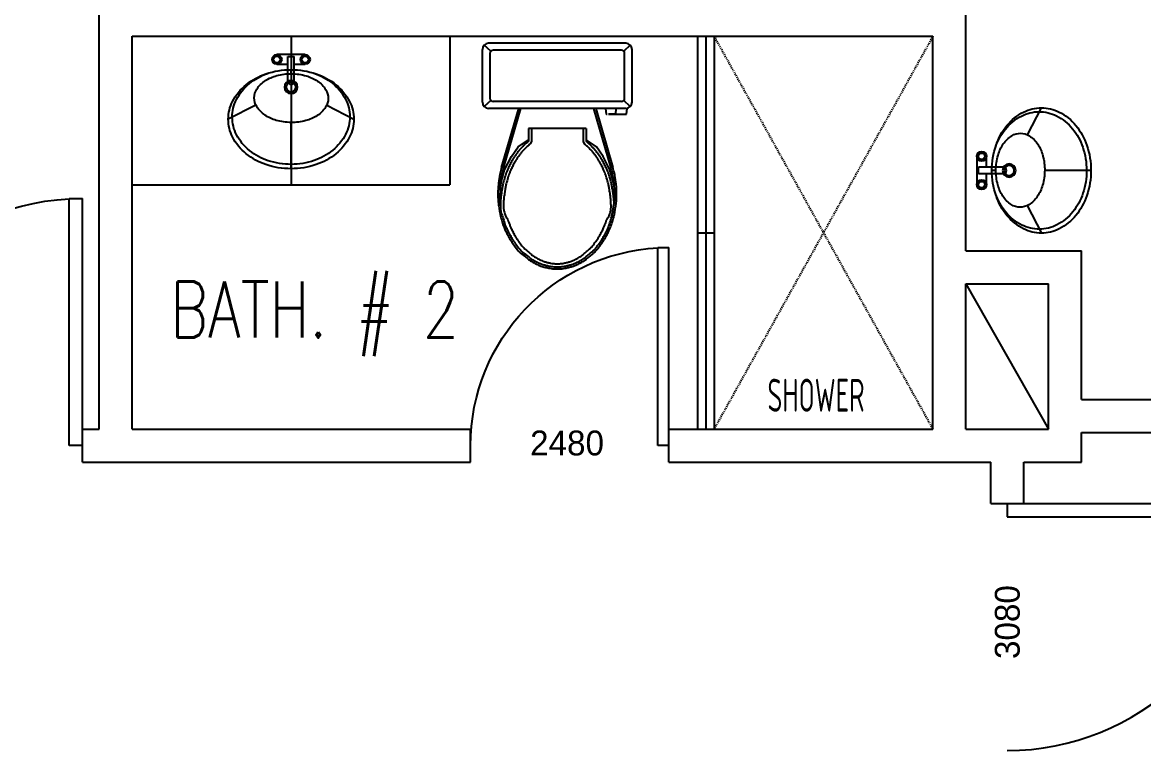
# Model space of a CAD drawing. Header units: inches. Extents: x 26998 to 46838, y -509 to 4343.
# Drawn here: x 31035.1 to 31170.9, y 3804.3 to 3892.6 of the extents above; entities that cross this region are included whole.
import ezdxf
from ezdxf.enums import TextEntityAlignment as Align

# ---------------------------------------------------------------- set-up
doc = ezdxf.new("R2010")
doc.units = ezdxf.units.IN
doc.header["$LTSCALE"] = 0.5
doc.header["$MEASUREMENT"] = 0
doc.linetypes.add('HIDDEN', pattern=[0.375, 0.25, -0.125])
for name, color, linetype in [('BUILT-INS', 13, 'Continuous'), ('CABS', 23, 'Continuous'), ('Title Block', 7, 'Continuous'), ('TITLES', 3, 'Continuous'), ('windows', 4, 'Continuous')]:
    doc.layers.add(name, color=color, linetype=linetype)
doc.styles.add('ARCHSTYL', font='archstyl.shx', dxfattribs={"height": 5})
doc.styles.add('HS-DESIGN-TTLB', font='GOTHIC.TTF')
doc.styles.get("Standard").update_dxf_attribs({"font": 'romans.shx', "width": 0.75})

# ---------------------------------------------------------------- blocks, each defined once
blk = doc.blocks.new('P0470039')
at = {"linetype": 'Continuous'}
for p, q in [((0, -0.61339), (0, 0)), ((-5.396179, -5.394092), (-9.5, -7.5)), ((5.322319, -5.35619), (9.5, -7.5)), ((0, -15), (0, -7.994521))]:
    blk.add_line(p, q, dxfattribs=at)
for points in [[(9.5, -7.5, 0.118506), (8.852327, -4.805722, 0.104654), (6.80398, -2.274646, 0.089615), (3.801003, -0.621924, 0.08127), (0, 0, 0.08127), (-3.801003, -0.621924, 0.089615), (-6.80398, -2.274646, 0.104654), (-8.852327, -4.805722, 0.118506), (-9.5, -7.5, 0.118506), (-8.852327, -10.194278, 0.104654), (-6.80398, -12.725354, 0.089615), (-3.801003, -14.378076, 0.08127), (0, -15, 0.08127), (3.801003, -14.378076, 0.089615), (6.80398, -12.725354, 0.104654), (8.852327, -10.194278, 0.118506)], [(0, -7.994521, 0.066698), (2.228047, -7.675818, 0.0792), (3.951416, -6.878456, 0.107151), (5.1993, -5.580919, 0.14125), (5.56895, -4.25438, 0.14125), (5.175802, -2.934614, 0.107151), (3.905073, -1.659441, 0.0792), (2.167817, -0.892807, 0.066698), (-0.065538, -0.613719, 0.066698), (-2.293584, -0.932422, 0.0792), (-4.016953, -1.729784, 0.107151), (-5.264838, -3.027321, 0.14125), (-5.634488, -4.35386, 0.14125), (-5.24134, -5.673626, 0.107151), (-3.970611, -6.948799, 0.0792), (-2.233355, -7.715433, 0.066698)]]:
    blk.add_lwpolyline(points, format="xyb", close=True, dxfattribs=at)
for radius in [1, 0.75]:
    blk.add_circle((0, -2.625), radius, dxfattribs=at)
for centre, radius, start, end in [((-0.632896, -9.107886), 9.026467, 108.265523, 128.679582), ((0.618746, -9.112425), 9.026467, 50.904831, 71.31889), ((-1.589253, -7.913284), 7.496208, 128.679582, 152.608443), ((1.583743, -7.924791), 7.496208, 26.975969, 50.904831), ((-3.065811, -7.148185), 5.833199, 152.608443, 179.792206), ((3.065811, -7.170423), 5.833199, 359.792206, 26.975969), ((-3.065811, -7.148185), 5.833199, 179.792206, 206.975969), ((3.065811, -7.170423), 5.833199, 332.608443, 359.792206), ((-1.583743, -6.393816), 7.496208, 206.975969, 230.904831), ((1.589253, -6.405324), 7.496208, 308.679582, 332.608443), ((-0.618746, -5.206183), 9.026467, 230.904831, 251.31889), ((0.632896, -5.210722), 9.026467, 288.265523, 308.679582), ((0.013869, -3.335173), 11.001532, 251.31889, 269.792206), ((0.013869, -3.335173), 11.001532, 269.792206, 288.265523)]:
    blk.add_arc(centre, radius, start, end, dxfattribs=at)
for tag, flags, p in [('ASID', 3, (0, -1.5)), ('ASCOLOR', 1, (0, -3.75)), ('ASCATNO', 1, (0, -2.25)), ('ASNAME', 1, (0, -3))]:
    blk.add_attdef(tag, text='', height=0.5, dxfattribs=dict(flags=flags)).set_placement(p, align=Align.CENTER)
blk = doc.blocks.new('door')
at = {"layer": 'windows'}
for p, q in [((9950.29, 7178.88), (9948.56, 7178.88)), ((9948.56, 7178.88), (9948.56, 7146.97)), ((9950.29, 7178.88), (9948.56, 7178.88)), ((9950.29, 7178.88), (9950.29, 7146.97)), ((9948.56, 7146.97), (9950.29, 7146.97))]:
    blk.add_line(p, q, dxfattribs=at)
blk.add_arc((9950.29, 7178.88), 31.9, 180, 266.8995, dxfattribs=at)

msp = doc.modelspace()

# ---------------------------------------------------------------- linework, layer by layer
at = {"layer": 'BUILT-INS', "linetype": 'HIDDEN'}
for p, q in [((31118.8922826, 3890.8657314), (31145.3922826, 3843.2657314)), ((31145.3922826, 3890.8657314), (31118.8922826, 3843.2657314))]:
    msp.add_line(p, q, dxfattribs=at)
at = {"layer": 'CABS'}
for p, q in [((31067.6422826, 3890.8657314), (31067.6422826, 3872.8657314)), ((31086.8922826, 3890.8657314), (31086.8922826, 3872.8657314)), ((31091.8458676, 3889.0683964), (31091.0494526, 3889.8023114)), ((31108.2047826, 3890.0219814), (31091.5797826, 3890.0219814)), ((31108.7351126, 3889.8023114), (31107.9386976, 3889.0683964)), ((31116.8922826, 3890.8657314), (31116.8922826, 3843.2657314)), ((31117.8922826, 3890.8657314), (31117.8922826, 3843.2657314)), ((31118.8922826, 3890.8657314), (31118.8922826, 3843.2657314)), ((31069.3580081, 3888.6484709), (31065.926557, 3888.6484709)), ((31069.3580081, 3888.6484709), (31065.926557, 3888.6484709)), ((31067.2426826, 3885.4447133), (31067.2426826, 3888.4244441)), ((31067.2426826, 3888.4244441), (31068.0418826, 3888.4244441)), ((31067.2426826, 3885.4447133), (31067.2426826, 3888.4244441)), ((31067.2426826, 3885.4447133), (31067.2426826, 3888.4244441)), ((31067.2426826, 3885.4447133), (31067.2426826, 3888.4244441)), ((31067.2426826, 3888.4244441), (31068.0418826, 3888.4244441)), ((31067.2426826, 3885.4447133), (31067.2426826, 3888.4244441)), ((31067.2426826, 3885.4447133), (31067.2426826, 3888.4244441)), ((31068.0418826, 3885.4447133), (31068.0418826, 3888.4244441)), ((31068.0418826, 3885.4447133), (31068.0418826, 3888.4244441)), ((31068.0418826, 3885.4447133), (31068.0418826, 3888.4244441)), ((31068.0418826, 3885.4447133), (31068.0418826, 3888.4244441)), ((31068.0418826, 3885.4447133), (31068.0418826, 3888.4244441)), ((31068.0418826, 3885.4447133), (31068.0418826, 3888.4244441)), ((31090.8297826, 3882.8868404), (31090.8297826, 3889.2719814)), ((31091.7360326, 3888.8032314), (31091.7360326, 3883.3555904)), ((31107.6735326, 3889.1782314), (31092.1110326, 3889.1782314)), ((31108.0485326, 3883.3555904), (31108.0485326, 3888.8032314)), ((31108.9547826, 3882.8868404), (31108.9547826, 3889.2719814)), ((31065.926557, 3887.4807964), (31067.2426826, 3887.4807964)), ((31065.926557, 3887.4807964), (31067.2426826, 3887.4807964)), ((31068.0418826, 3887.4807964), (31069.3580081, 3887.4807964)), ((31068.0418826, 3887.4807964), (31069.3580081, 3887.4807964)), ((31091.8458676, 3883.0904254), (31091.0494526, 3882.3565104)), ((31107.6735326, 3882.9805904), (31092.1110326, 3882.9805904)), ((31108.7351126, 3882.3565104), (31107.9386976, 3883.0904254)), ((31108.2047826, 3882.1368404), (31091.5797826, 3882.1368404)), ((31093.1539956, 3874.9506214), (31095.2265406, 3882.1368404)), ((31093.3942056, 3874.8813414), (31095.4867306, 3882.1368404)), ((31104.2978346, 3882.1368404), (31106.3903596, 3874.8813414)), ((31104.5580246, 3882.1368404), (31106.6305696, 3874.9506214)), ((31105.8418216, 3881.4342344), (31105.7873666, 3882.1368404)), ((31106.9683696, 3882.1368404), (31106.9436376, 3881.4330284)), ((31106.9682706, 3882.1368404), (31106.9436376, 3881.4354404)), ((31106.9914736, 3881.4353834), (31108.1800346, 3881.4353834)), ((31106.9914736, 3881.4330844), (31108.1800346, 3881.4330844)), ((31108.3036046, 3882.1368404), (31108.2492486, 3881.4352534)), ((31108.3038006, 3882.1368404), (31108.2492486, 3881.4332144)), ((31108.2779176, 3881.4335284), (31108.2779176, 3881.4349404)), ((31103.3922826, 3879.6782314), (31096.3922826, 3879.6782314)), ((31096.3922826, 3879.6782314), (31096.3922826, 3878.1248414)), ((31096.3922826, 3879.6782314), (31096.3922826, 3878.1248414)), ((31096.3922826, 3879.6782314), (31096.3922826, 3878.1248414)), ((31096.7672826, 3879.6782314), (31096.7672826, 3878.1248414)), ((31103.0172826, 3879.6782314), (31103.0172826, 3878.1248414)), ((31103.3922826, 3879.6782314), (31103.3922826, 3878.1248414)), ((31094.3297826, 3876.3032314), (31095.1422826, 3877.4907314)), ((31095.1422826, 3877.4594814), (31096.3922826, 3878.3094814)), ((31096.7672826, 3878.1248414), (31096.6238526, 3877.8298814)), ((31096.7672826, 3878.1248414), (31096.6238526, 3877.8298814)), ((31103.0172826, 3878.1248414), (31103.1607126, 3877.8298814)), ((31104.6422826, 3877.4594814), (31103.3922826, 3878.3094814)), ((31105.4547826, 3876.3032314), (31104.6422826, 3877.4907314)), ((31093.5172826, 3874.6782314), (31094.3297826, 3876.3032314)), ((31106.2672826, 3874.6782314), (31105.4547826, 3876.3032314)), ((31150.7116645, 3876.3266742), (31150.7116645, 3872.895223)), ((31150.7116645, 3876.3266742), (31150.7116645, 3872.895223)), ((31151.879339, 3875.0105486), (31151.879339, 3876.3266742)), ((31151.879339, 3875.0105486), (31151.879339, 3876.3266742)), ((31093.0143046, 3872.8984614), (31093.5172826, 3874.6782314)), ((31106.7702606, 3872.8984614), (31106.2672826, 3874.6782314)), ((31153.9154221, 3875.0105486), (31150.9356913, 3875.0105486)), ((31150.9356913, 3874.2113486), (31150.9356913, 3875.0105486)), ((31153.9154221, 3875.0105486), (31150.9356913, 3875.0105486)), ((31153.9154221, 3875.0105486), (31150.9356913, 3875.0105486)), ((31153.9154221, 3875.0105486), (31150.9356913, 3875.0105486)), ((31150.9356913, 3874.2113486), (31150.9356913, 3875.0105486)), ((31153.9154221, 3875.0105486), (31150.9356913, 3875.0105486)), ((31153.9154221, 3875.0105486), (31150.9356913, 3875.0105486)), ((31153.9154221, 3874.2113486), (31150.9356913, 3874.2113486)), ((31153.9154221, 3874.2113486), (31150.9356913, 3874.2113486)), ((31153.9154221, 3874.2113486), (31150.9356913, 3874.2113486)), ((31153.9154221, 3874.2113486), (31150.9356913, 3874.2113486)), ((31153.9154221, 3874.2113486), (31150.9356913, 3874.2113486)), ((31153.9154221, 3874.2113486), (31150.9356913, 3874.2113486)), ((31151.879339, 3872.895223), (31151.879339, 3874.2113486)), ((31151.879339, 3872.895223), (31151.879339, 3874.2113486)), ((31048.3922826, 3872.8657314), (31086.8922826, 3872.8657314)), ((31116.8922826, 3867.0657314), (31118.8922826, 3867.0657314))]:
    msp.add_line(p, q, dxfattribs=at)
for centre, radius in [((31065.926557, 3888.0646337), 0.5838373), ((31065.926557, 3888.0646337), 0.5838373), ((31065.926557, 3888.0646337), 0.3925094), ((31065.926557, 3888.0646337), 0.3925094), ((31069.3580081, 3888.0646337), 0.5838373), ((31069.3580081, 3888.0646337), 0.5838373), ((31069.3580081, 3888.0646337), 0.3925094), ((31069.3580081, 3888.0646337), 0.3925094), ((31151.2955018, 3876.3266742), 0.5838373), ((31151.2955018, 3876.3266742), 0.5838373), ((31151.2955018, 3876.3266742), 0.3925094), ((31151.2955018, 3876.3266742), 0.3925094), ((31151.2955018, 3872.895223), 0.5838373), ((31151.2955018, 3872.895223), 0.5838373), ((31151.2955018, 3872.895223), 0.3925094), ((31151.2955018, 3872.895223), 0.3925094)]:
    msp.add_circle(centre, radius, dxfattribs=at)
for centre, radius, start, end in [((31091.5797826, 3889.2719814), 0.75, 90, 180), ((31108.2047826, 3889.2719814), 0.75, 0, 90), ((31092.1110326, 3888.8032314), 0.375, 90, 180), ((31107.6735326, 3888.8032314), 0.375, 0, 90), ((31067.6422826, 3885.4447133), 0.3996, 180, 0), ((31067.6422826, 3885.4447133), 0.3996, 180, 0), ((31067.6422826, 3885.4447133), 0.3996, 180, 0), ((31067.6422826, 3885.4447133), 0.3996, 180, 0), ((31067.6422826, 3885.4447133), 0.3996, 180, 0), ((31067.6422826, 3885.4447133), 0.3996, 180, 0), ((31091.5797826, 3882.8868404), 0.75, 180, 270), ((31092.1110326, 3883.3555904), 0.375, 180, 270), ((31107.6735326, 3883.3555904), 0.375, 270, 0), ((31108.2047826, 3882.8868404), 0.75, 270, 0), ((31105.8535072, 3881.4342346), 0.0005896, 118.975202645, 180.016097218), ((31105.8535072, 3881.4342343), 0.0005896, 179.983902782, 241.024797355), ((31105.8543333, 3881.4327416), 0.002296, 90.618644356, 118.961864588), ((31105.8543333, 3881.4357273), 0.002296, 241.038135457, 269.38135569), ((31106.0034856, 3867.5492857), 13.8865531, 90.254780828, 90.615514758), ((31106.0036444, 3895.3191827), 13.8865543, 269.383829924, 269.744563854), ((31106.1083169, 3880.0748393), 1.3615875, 90.144896402, 90.253758375), ((31106.1083169, 3882.7936286), 1.3615875, 269.746241625, 269.855103598), ((31106.5308791, 3712.5392654), 168.8976943, 90.102116674, 90.14451555), ((31106.5295277, 4050.3292029), 168.8976914, 269.855942873, 269.898341749), ((31106.3762767, 3799.1933555), 82.2434663, 90.041270998, 90.102004523), ((31106.3762767, 3963.6751134), 82.2434663, 269.897995477, 269.958729002), ((31106.4143189, 3745.816631), 135.6202043, 89.993429451, 90.041099538), ((31106.4155209, 4017.0518374), 135.6202047, 269.958392683, 270.006062771), ((31106.4150961, 3740.4355853), 141.0012499, 89.947242661, 89.993996017), ((31106.4138706, 4022.4328831), 141.0012505, 270.00650196, 270.053255316), ((31106.5438065, 3880.2200479), 1.216728, 89.883449154, 89.947162059), ((31106.5438065, 3882.648421), 1.216728, 270.052837902, 270.116550808), ((31053.8995624, -21932.1755306), 25813.6659903, 89.88268737112, 89.88314573763), ((31053.8995624, 29695.0439995), 25813.6659903, 270.11685426237, 270.11731262888), ((31106.7190628, 3864.9465506), 16.4898353, 89.72100564, 89.882808918), ((31106.7190628, 3897.9219183), 16.4898353, 270.117191083, 270.27899436), ((31106.362757, 3791.7931619), 89.6440918, 89.651504352, 89.720946835), ((31106.362757, 3971.075307), 89.6440918, 270.279053166, 270.348495649), ((31106.9933786, 3894.925833), 13.4905078, 269.63740408, 269.7022629), ((31106.9924952, 3867.9426353), 13.4905027, 90.293985291, 90.358844112), ((31106.936097, 3883.9461646), 2.5106899, 269.707404204, 269.857748308), ((31106.9364781, 3878.9223038), 2.5106914, 90.150948549, 90.301292653), ((31110.6856592, 5330.8097427), 1449.3791265, 269.8515285092, 269.8519868755), ((31110.5606592, 2432.0587256), 1449.3788085, 90.1430717335, 90.1435301001), ((31106.9752856, 3887.8955354), 6.460147, 269.853730029, 269.954341411), ((31106.9752856, 3874.9729335), 6.460147, 90.045658589, 90.146269971), ((31106.9883163, 3904.3280895), 22.8927063, 269.954502341, 270.007902007), ((31106.9872433, 3858.5403788), 22.892706, 89.989412589, 90.042812255), ((31108.191313, 3865.2612199), 16.1741674, 89.930403372, 90.039952895), ((31108.191313, 3897.6072479), 16.1741674, 269.960047106, 270.069596628), ((31108.2044382, 3875.9490571), 5.4863222, 89.743735906, 89.931895226), ((31108.2041337, 3886.9194113), 5.4863231, 270.071284844, 270.259444165), ((31103.6716787, 2872.3288384), 1009.1167767, 89.7396399167, 89.7412441997), ((31103.707393, 4890.5396299), 1009.1166155, 270.2567280307, 270.2583323134), ((31107.9485176, 3813.8280361), 67.6078651, 89.731955462, 89.738372589), ((31107.9485176, 3949.0404317), 67.6078651, 270.261627411, 270.268044539), ((31108.2637526, 3881.2074161), 0.2277477, 89.033159348, 89.735603406), ((31108.2637526, 3881.6610518), 0.2277477, 270.264396613, 270.96684067), ((31108.2151571, 3878.322252), 3.1133211, 88.844913982, 89.034906767), ((31108.2148555, 3884.5462164), 3.1133267, 270.970642161, 271.160634946), ((31128.4751481, 3845.4794617), 45.8200661, 135.730995499, 136.141232843), ((31128.4751481, 3845.4794617), 45.8200661, 135.730995499, 136.141232843), ((31128.4750995, 3845.4794663), 45.8200282, 135.320719859, 135.730957202), ((31128.4750995, 3845.4794663), 45.8200282, 135.320719859, 135.730957202), ((31097.9203922, 3875.6941086), 2.8489362, 130.668331477, 135.322171658), ((31097.9203922, 3875.6941086), 2.8489362, 130.668331477, 135.322171658), ((31127.0867718, 3846.8329608), 43.506421, 135.320850019, 135.731087363), ((31102.3325994, 3870.5584191), 9.6196731, 128.135077319, 130.667218552), ((31102.3325994, 3870.5584191), 9.6196731, 128.135077319, 130.667218552), ((31098.0746299, 3875.5219025), 2.7049534, 130.665854557, 135.319694738), ((31102.2643278, 3870.6455287), 9.1339961, 128.135655583, 130.667796817), ((31097.5202373, 3870.6455287), 9.1339961, 49.332203183, 51.864344417), ((31097.4519657, 3870.5584191), 9.6196731, 49.332781448, 51.864922681), ((31097.4519657, 3870.5584191), 9.6196731, 49.332781448, 51.864922681), ((31101.7099352, 3875.5219025), 2.7049534, 44.680305262, 49.334145443), ((31072.6977933, 3846.8329608), 43.506421, 44.268912638, 44.679149981), ((31101.8641729, 3875.6941086), 2.8489362, 44.677828342, 49.331668523), ((31101.8641729, 3875.6941086), 2.8489362, 44.677828342, 49.331668523), ((31071.3094656, 3845.4794663), 45.8200282, 44.269042798, 44.679280141), ((31071.3094656, 3845.4794663), 45.8200282, 44.269042798, 44.679280141), ((31071.309417, 3845.4794617), 45.8200661, 43.858767157, 44.269004501), ((31071.309417, 3845.4794617), 45.8200661, 43.858767157, 44.269004501), ((31097.7995235, 3874.0505923), 3.8078569, 146.583105172, 152.43150527), ((31097.7995235, 3874.0505923), 3.8078569, 146.583105172, 152.43150527), ((31104.8745675, 3869.3823169), 12.2842384, 143.327424811, 146.582522922), ((31104.8745675, 3869.3823169), 12.2842384, 143.327424811, 146.582522922), ((31104.7888494, 3869.4461611), 11.8023534, 143.327501013, 146.582599125), ((31102.7373588, 3870.9737113), 9.6196189, 140.795087365, 143.327228598), ((31102.7373588, 3870.9737113), 9.6196189, 140.795087365, 143.327228598), ((31097.4908353, 3875.2534841), 2.8489125, 136.142236184, 140.796076365), ((31097.4908353, 3875.2534841), 2.8489125, 136.142236184, 140.796076365), ((31102.6487405, 3871.0398691), 9.1340259, 140.795950255, 143.328091487), ((31097.6668718, 3875.1035316), 2.7050004, 136.141504435, 140.795344616), ((31127.0872112, 3846.8330845), 43.5066493, 135.731607881, 136.141845224), ((31072.6973539, 3846.8330845), 43.5066493, 43.858154776, 44.268392119), ((31102.1176933, 3875.1035316), 2.7050004, 39.204655384, 43.858495564), ((31097.1358246, 3871.0398691), 9.1340259, 36.671908513, 39.204049745), ((31102.2937298, 3875.2534841), 2.8489125, 39.203923635, 43.857763816), ((31102.2937298, 3875.2534841), 2.8489125, 39.203923635, 43.857763816), ((31094.9957157, 3869.4461611), 11.8023534, 33.417400875, 36.672498987), ((31097.0472063, 3870.9737113), 9.6196189, 36.672771402, 39.204912635), ((31097.0472063, 3870.9737113), 9.6196189, 36.672771402, 39.204912635), ((31094.9099976, 3869.3823169), 12.2842384, 33.417477078, 36.672575189), ((31094.9099976, 3869.3823169), 12.2842384, 33.417477078, 36.672575189), ((31101.9850416, 3874.0505923), 3.8078569, 27.56849473, 33.416894828), ((31101.9850416, 3874.0505923), 3.8078569, 27.56849473, 33.416894828), ((31107.4079102, 3870.8397354), 14.8348734, 163.912227201, 166.593547337), ((31107.3374817, 3870.8600455), 14.5115737, 163.912229712, 166.593549849), ((31097.3480467, 3873.1610331), 3.8078214, 153.755000015, 159.603400113), ((31097.3480467, 3873.1610331), 3.8078214, 153.755000015, 159.603400113), ((31136.0751271, 3854.0673524), 46.9860034, 153.093340313, 153.755219318), ((31136.0751271, 3854.0673524), 46.9860034, 153.093340313, 153.755219318), ((31097.5575267, 3873.0766461), 3.658408, 153.754664741, 159.603064839), ((31136.0740431, 3854.0672028), 46.9851044, 152.4307005, 153.092579505), ((31136.0740431, 3854.0672028), 46.9851044, 152.4307005, 153.092579505), ((31134.7648127, 3854.7319996), 45.1422385, 153.093002826, 153.754881831), ((31134.76448, 3854.7319908), 45.1419457, 152.430922713, 153.092801719), ((31097.9912649, 3873.9313051), 3.6584187, 146.582603209, 152.431003307), ((31101.7933002, 3873.9313051), 3.6584187, 27.568996693, 33.417396791), ((31065.0200851, 3854.7319908), 45.1419457, 26.907198281, 27.569077287), ((31065.0197524, 3854.7319996), 45.1422385, 26.245118169, 26.906997174), ((31063.710522, 3854.0672028), 46.9851044, 26.907420495, 27.5692995), ((31063.710522, 3854.0672028), 46.9851044, 26.907420495, 27.5692995), ((31102.2270384, 3873.0766461), 3.658408, 20.396935161, 26.245335259), ((31063.709438, 3854.0673524), 46.9860034, 26.244780682, 26.906659687), ((31063.709438, 3854.0673524), 46.9860034, 26.244780682, 26.906659687), ((31102.4365184, 3873.1610331), 3.8078214, 20.396599887, 26.244999985), ((31102.4365184, 3873.1610331), 3.8078214, 20.396599887, 26.244999985), ((31092.4470834, 3870.8600455), 14.5115737, 13.406450151, 16.087770288), ((31092.3766549, 3870.8397354), 14.8348734, 13.406452663, 16.087772799), ((31153.9154221, 3874.6109486), 0.3996, 270, 90), ((31153.9154221, 3874.6109486), 0.3996, 270, 90), ((31153.9154221, 3874.6109486), 0.3996, 270, 90), ((31153.9154221, 3874.6109486), 0.3996, 270, 90), ((31153.9154221, 3874.6109486), 0.3996, 270, 90), ((31153.9154221, 3874.6109486), 0.3996, 270, 90), ((31159.3102235, 3863.9801031), 67.1428947, 171.956012095, 172.413919356), ((31159.311488, 3863.980149), 67.1441403, 171.498294554, 171.956201815), ((31097.2918073, 3873.2509247), 4.4353843, 166.593417195, 171.498103749), ((31158.1081401, 3864.1498963), 65.6791056, 171.955933057, 172.413840318), ((31158.1090193, 3864.1499937), 65.6799626, 171.498217281, 171.956124541), ((31097.4418557, 3873.2186873), 4.338737, 166.593471901, 171.498158454), ((31108.8265963, 3869.1169778), 15.9820854, 162.858451395, 165.715300164), ((31108.8265963, 3869.1169778), 15.9820854, 162.858451395, 165.715300164), ((31105.2929485, 3870.2068172), 12.2841918, 159.60309339, 162.858191502), ((31105.2929485, 3870.2068172), 12.2841918, 159.60309339, 162.858191502), ((31108.7222111, 3869.149124), 15.4978613, 162.858293373, 165.715142143), ((31105.1909445, 3870.2383452), 11.8024254, 159.60341516, 162.858513271), ((31094.5936206, 3870.2383452), 11.8024254, 17.141486729, 20.39658484), ((31091.062354, 3869.149124), 15.4978613, 14.284857857, 17.141706627), ((31094.4916166, 3870.2068172), 12.2841918, 17.141808498, 20.39690661), ((31094.4916166, 3870.2068172), 12.2841918, 17.141808498, 20.39690661), ((31090.9579688, 3869.1169778), 15.9820854, 14.284699836, 17.141548605), ((31090.9579688, 3869.1169778), 15.9820854, 14.284699836, 17.141548605), ((31102.3427095, 3873.2186873), 4.338737, 8.501841545, 13.406528099), ((31041.6755458, 3864.1499937), 65.6799626, 8.043875459, 8.501782719), ((31041.676425, 3864.1498963), 65.6791056, 7.586159682, 8.044066943), ((31102.4927578, 3873.2509247), 4.4353843, 8.501896251, 13.406582805), ((31040.4730771, 3863.980149), 67.1441403, 8.043798185, 8.501705445), ((31040.4743416, 3863.9801031), 67.1428947, 7.586080644, 8.043987905), ((31107.5395056, 3871.771989), 14.8347231, 177.318709179, 180.000029316), ((31097.1516292, 3872.2584666), 4.4354617, 172.413987765, 177.318674319), ((31107.4662959, 3871.7719921), 14.5115134, 177.318721942, 180.000042079), ((31097.3047056, 3872.2478659), 4.3387864, 172.413944526, 177.318631079), ((31160.8086827, 3861.8252718), 68.4175396, 171.42926207, 171.946069125), ((31160.8086827, 3861.8252718), 68.4175396, 171.42926207, 171.946069125), ((31160.8075263, 3861.8251845), 68.4164091, 170.912238379, 171.429045434), ((31160.8075263, 3861.8251845), 68.4164091, 170.912238379, 171.429045434), ((31098.0209157, 3871.8682421), 4.8316509, 165.715341623, 170.912552849), ((31098.0209157, 3871.8682421), 4.8316509, 165.715341623, 170.912552849), ((31159.1294813, 3862.0782468), 66.344771, 171.429174379, 171.945981434), ((31159.1288649, 3862.0782997), 66.3441535, 170.912333123, 171.429140178), ((31098.2440293, 3871.8170492), 4.6853631, 165.715367753, 170.912578979), ((31101.5405358, 3871.8170492), 4.6853631, 9.087421021, 14.284632247), ((31040.6557002, 3862.0782997), 66.3441535, 8.570859823, 9.087666878), ((31040.6550838, 3862.0782468), 66.344771, 8.054018566, 8.570825621), ((31101.7636494, 3871.8682421), 4.8316509, 9.087447151, 14.284658377), ((31101.7636494, 3871.8682421), 4.8316509, 9.087447151, 14.284658377), ((31038.9770388, 3861.8251845), 68.4164091, 8.570954566, 9.087761621), ((31038.9770388, 3861.8251845), 68.4164091, 8.570954566, 9.087761621), ((31038.9758824, 3861.8252718), 68.4175396, 8.053930875, 8.57073793), ((31038.9758824, 3861.8252718), 68.4175396, 8.053930875, 8.57073793), ((31102.4798595, 3872.2478659), 4.3387864, 2.681368921, 7.586055474), ((31092.3182692, 3871.7719921), 14.5115134, 359.999957921, 2.681278058), ((31102.6329359, 3872.2584666), 4.4354617, 2.681325681, 7.586012235), ((31092.2450595, 3871.771989), 14.8347231, 359.999970684, 2.681290821), ((31107.4836107, 3871.7719729), 14.7788281, 179.999966793, 183.021341974), ((31097.2338235, 3871.2309755), 4.5147736, 183.021338578, 188.489068533), ((31152.3746696, 3879.4610634), 60.2664306, 188.489057428, 189.063847484), ((31105.1513756, 3871.3544514), 12.20374, 178.0394, 185.5309), ((31108.9865541, 3870.1782098), 15.9821006, 177.143073641, 179.999922411), ((31108.9865541, 3870.1782098), 15.9821006, 177.143073641, 179.999922411), ((31097.8498886, 3870.7339748), 4.8315762, 171.945855042, 177.143066268), ((31097.8498886, 3870.7339748), 4.8315762, 171.945855042, 177.143066268), ((31108.8774121, 3870.1782157), 15.4979585, 177.143093259, 179.999942028), ((31098.0782347, 3870.717137), 4.6853424, 171.945898238, 177.143109464), ((31101.7063304, 3870.717137), 4.6853424, 2.856890536, 8.054101762), ((31090.907153, 3870.1782157), 15.4979585, 0.000057972, 2.856906741), ((31048.461125, 3879.2935308), 58.9522159, 350.935992861, 351.510782915), ((31101.9346765, 3870.7339748), 4.8315762, 2.856933732, 8.054144958), ((31101.9346765, 3870.7339748), 4.8315762, 2.856933732, 8.054144958), ((31090.7998741, 3870.1782847), 15.980236, 1.632935552, 2.856990947), ((31090.7998741, 3870.1782847), 15.980236, 1.632935552, 2.856990947), ((31102.399354, 3871.2427674), 4.4164722, 351.511021105, 356.978751059), ((31092.3731037, 3871.7719692), 14.4566789, 356.978673308, 0.000048488), ((31047.4098955, 3879.4610634), 60.2664306, 350.936152516, 351.510942572), ((31102.5507416, 3871.2309755), 4.5147736, 351.510931467, 356.978661421), ((31092.3009544, 3871.7719729), 14.7788281, 356.978658027, 0.000033207), ((31152.3752157, 3879.4610143), 60.2669621, 189.063719574, 189.638509629), ((31097.410056, 3870.126371), 4.5147932, 189.638784904, 195.106514858), ((31096.4998659, 3870.2005921), 3.4954839, 180.36652386, 186.391963643), ((31094.2949042, 3869.9535826), 1.2767297, 186.39211687, 196.369941371), ((31100.8694776, 3871.8847991), 8.1290734, 196.369682796, 198.442816963), ((31100.8693816, 3871.884802), 8.1289832, 198.443050005, 200.516184173), ((31096.5410112, 3870.2011368), 3.1616407, 180.415098341, 186.64917461), ((31094.5611474, 3869.970341), 1.1683701, 186.649389852, 196.912906182), ((31100.302045, 3871.7159585), 7.1687939, 196.912805674, 199.117250329), ((31100.3019159, 3871.7159464), 7.168668, 199.117496902, 201.321941557), ((31099.4826492, 3871.7159464), 7.168668, 338.678058443, 340.882503098), ((31099.4825201, 3871.7159585), 7.1687939, 340.882749671, 343.087194326), ((31105.2234177, 3869.970341), 1.1683701, 343.087093818, 353.350610148), ((31103.2435539, 3870.2011368), 3.1616407, 353.35082539, 359.584901659), ((31102.2270736, 3870.1622285), 4.4163785, 344.893542683, 350.361272637), ((31048.459664, 3879.2934385), 58.9536441, 350.361515041, 350.936305096), ((31102.3745091, 3870.126371), 4.5147932, 344.893485142, 350.361215096), ((31047.4093494, 3879.4610143), 60.2669621, 350.361490371, 350.936280426), ((31107.3192585, 3872.8012674), 14.7786795, 195.106438193, 198.127813374), ((31094.4517692, 3869.483284), 1.2767545, 200.515988089, 208.836948325), ((31107.2516003, 3872.7790827), 14.4574778, 195.697535732, 198.127702433), ((31094.7123369, 3869.5341952), 1.168382, 201.321979939, 211.585496269), ((31096.4102953, 3870.5781628), 3.1616032, 211.585018611, 217.819094879), ((31105.1909445, 3872.1181176), 11.8024254, 197.141486729, 200.39658484), ((31097.5575267, 3869.2798168), 3.658408, 200.396935161, 206.245335259), ((31102.2270384, 3869.2798168), 3.658408, 333.754664741, 339.603064839), ((31094.5936206, 3872.1181176), 11.8024254, 339.60341516, 342.858513271), ((31103.3742698, 3870.5781628), 3.1616032, 322.180905121, 328.414981389), ((31095.2800425, 3871.8797224), 11.5669268, 338.506558204, 341.872328664), ((31105.0722282, 3869.5341952), 1.168382, 328.414503731, 338.678020061), ((31092.5337509, 3872.7788471), 14.4566573, 341.872215909, 344.89359109), ((31095.2125379, 3871.9017846), 11.8879445, 338.506750081, 341.872520542), ((31092.4653066, 3872.8012674), 14.7786795, 341.872186626, 344.893561807), ((31132.852764, 3887.604392), 44.179022, 207.519869516, 208.225063745), ((31097.1012746, 3868.9644623), 3.6103683, 201.49311635, 207.519472232), ((31132.0215803, 3887.1584538), 42.9861106, 207.520115751, 208.22530998), ((31132.8531763, 3887.6042543), 44.1793202, 208.224653417, 208.929847646), ((31132.0223634, 3887.1583327), 42.9867433, 208.224674166, 208.929868394), ((31134.7648127, 3887.6244632), 45.1422385, 206.245118169, 206.906997174), ((31134.76448, 3887.6244721), 45.1419457, 206.907198281, 207.569077287), ((31097.9912649, 3868.4251577), 3.6584187, 207.568996693, 213.417396791), ((31101.7933002, 3868.4251577), 3.6584187, 326.582603209, 332.431003307), ((31065.0200851, 3887.6244721), 45.1419457, 332.430922713, 333.092801719), ((31065.0197524, 3887.6244632), 45.1422385, 333.093002826, 333.754881831), ((31067.7622017, 3887.1583327), 42.9867433, 331.070131606, 331.775325834), ((31066.9313888, 3887.6042543), 44.1793202, 331.070152354, 331.775346583), ((31067.7629848, 3887.1584538), 42.9861106, 331.77469002, 332.479884248), ((31066.9318011, 3887.604392), 44.179022, 331.774936254, 332.480130484), ((31102.6832905, 3868.9644623), 3.6103683, 332.480527768, 338.50688365), ((31102.8214073, 3868.9056479), 3.7104309, 332.479802051, 338.506157933), ((31097.4343523, 3868.0279429), 3.7105043, 208.929991239, 214.956347121), ((31104.1363867, 3872.7131396), 11.8878102, 214.956297293, 218.322067754), ((31097.5596958, 3868.1104503), 3.6103889, 208.929578123, 214.955934005), ((31104.0806595, 3872.6691741), 11.5668285, 214.956608006, 218.322378467), ((31104.7888494, 3872.9103018), 11.8023534, 213.417400875, 216.672498986), ((31102.3177475, 3871.2756903), 9.3196846, 218.321889498, 222.325311321), ((31102.5286726, 3871.2273047), 8.9843969, 216.672498294, 220.712807236), ((31115.2125616, 3886.3290654), 28.6455715, 227.799949124, 228.793680896), ((31084.5720035, 3886.3290654), 28.6455715, 311.206319104, 312.200050876), ((31101.8505418, 3867.2734374), 2.9227248, 312.201225416, 319.288058), ((31097.2558926, 3871.2273047), 8.9843969, 319.287192764, 323.327501706), ((31097.4668176, 3871.2756903), 9.3196846, 317.674688679, 321.678110502), ((31094.9957157, 3872.9103018), 11.8023534, 323.327501014, 326.582599125), ((31097.4129783, 3871.3182615), 9.6383206, 317.674599675, 321.678021498), ((31095.7039056, 3872.6691741), 11.5668285, 321.677621533, 325.043391994), ((31095.6481784, 3872.7131396), 11.8878102, 321.677932246, 325.043702707), ((31102.2248693, 3868.1104503), 3.6103889, 325.044065995, 331.070421877), ((31102.3502128, 3868.0279429), 3.7105043, 325.043652879, 331.070008761), ((31115.6915913, 3888.0576851), 30.966848, 230.332147107, 231.308919642), ((31115.1977169, 3887.461658), 29.943251, 230.331561809, 231.308334345), ((31098.2891706, 3866.3289714), 3.128363, 231.308799069, 238.338848135), ((31115.2127164, 3886.3290394), 28.6456539, 228.793413705, 229.787145477), ((31098.3702434, 3866.4513501), 3.0249133, 231.30922075, 238.339269815), ((31098.6052135, 3866.68566), 2.9226778, 229.787213779, 236.874046363), ((31101.6743055, 3871.8092117), 9.3196339, 238.339007785, 242.342429609), ((31101.9178757, 3871.7621673), 8.9844149, 236.873774021, 240.914082964), ((31100.5087637, 3869.2290002), 6.0857027, 240.913956822, 245.761602608), ((31099.2758014, 3869.2290002), 6.0857027, 294.238397392, 299.086043178), ((31097.8666894, 3871.7621673), 8.9844149, 299.085917036, 303.126225979), ((31098.1102596, 3871.8092117), 9.3196339, 297.657570392, 301.660992215), ((31101.1793516, 3866.68566), 2.9226778, 303.125953637, 310.212786221), ((31101.4143217, 3866.4513501), 3.0249133, 301.660730185, 308.69077925), ((31084.5718487, 3886.3290394), 28.6456539, 310.212854523, 311.206586295), ((31101.4953945, 3866.3289714), 3.128363, 301.661151865, 308.691200931), ((31084.5868482, 3887.461658), 29.943251, 308.691665655, 309.66843819), ((31084.0929738, 3888.0576851), 30.966848, 308.691080358, 309.667852893), ((31084.5873494, 3887.4616543), 29.9429281, 309.667704506, 310.644477041), ((31084.0928329, 3888.0577352), 30.9669765, 309.66799441, 310.644766945), ((31102.1207765, 3867.0371838), 3.0249034, 310.64421954, 317.674268606), ((31102.2259993, 3866.9348387), 3.1283616, 310.644668891, 317.674717957), ((31101.7060937, 3871.8700339), 9.6382584, 238.339449961, 242.342871785), ((31100.6010652, 3869.7611677), 7.2574172, 242.341900553, 246.951526456), ((31100.570072, 3869.7021647), 6.9407731, 242.342420711, 246.952046614), ((31098.7160268, 3865.3308449), 2.4427386, 246.952666902, 254.902360407), ((31098.7673959, 3865.465121), 2.3361905, 246.951393833, 254.901087337), ((31098.8631342, 3865.5740234), 2.0773425, 245.763431508, 254.065394552), ((31103.3363084, 3882.4012781), 19.877809, 254.902391516, 256.172053001), ((31102.889977, 3879.6748976), 16.7419295, 254.062453304, 255.455869492), ((31103.4939515, 3883.0395744), 20.7847032, 256.170622196, 257.440283681), ((31103.3366619, 3882.4013248), 19.8779388, 256.171095639, 257.440757123), ((31102.8893262, 3879.6748431), 16.7417134, 255.45797837, 256.851394558), ((31099.5052741, 3865.1365501), 2.4427342, 257.442377697, 265.392071201), ((31099.522264, 3865.2793027), 2.3361809, 257.439769344, 265.389462848), ((31099.5535602, 3865.3949404), 2.0773704, 256.850214444, 265.152177487), ((31099.892347, 3869.9356215), 7.2573901, 265.389865391, 269.999491293), ((31099.8922734, 3869.8690185), 6.9407871, 265.39044955, 270.000075452), ((31099.8922952, 3869.3889196), 6.0856881, 265.152235122, 269.999880909), ((31099.8922699, 3869.3889196), 6.0856881, 270.000119091, 274.847764878), ((31099.8922917, 3869.8690185), 6.9407871, 269.999924548, 274.609550451), ((31099.8922181, 3869.9356215), 7.2573901, 270.000508707, 274.610134609), ((31100.2310049, 3865.3949404), 2.0773704, 274.847822513, 283.149785556), ((31100.2623011, 3865.2793027), 2.3361809, 274.610537152, 282.560230656), ((31100.279291, 3865.1365501), 2.4427342, 274.607928799, 282.557622303), ((31096.8952389, 3879.6748431), 16.7417134, 283.148605442, 284.54202163), ((31096.4479032, 3882.4013248), 19.8779388, 282.559242877, 283.828904361), ((31096.2906136, 3883.0395744), 20.7847032, 282.559716319, 283.829377804), ((31096.8945881, 3879.6748976), 16.7419295, 284.544130508, 285.937546696), ((31096.4482567, 3882.4012781), 19.877809, 283.827946999, 285.097608484), ((31096.2906211, 3883.0395545), 20.784682, 283.829370697, 285.099032182), ((31100.9214309, 3865.5740234), 2.0773425, 285.934605448, 294.236568492), ((31101.0171692, 3865.465121), 2.3361905, 285.098912663, 293.048606167), ((31101.0685383, 3865.3308449), 2.4427386, 285.097639593, 293.047333098), ((31099.2144931, 3869.7021647), 6.9407731, 293.047953386, 297.657579289), ((31099.1834999, 3869.7611677), 7.2574172, 293.048473544, 297.658099447), ((31098.0784714, 3871.8700339), 9.6382584, 297.657128215, 301.660550039)]:
    msp.add_arc(centre, radius, start, end, dxfattribs=at)
at = {"layer": 'CABS', "lineweight": -2}
for centre, radius, start, end in [((31098.9978371, 3869.8725535), 5.9622247, 196.260897231, 206.725940389), ((31095.5597542, 3868.6575458), 2.0823968, 190.422153459, 209.198959673), ((31097.6397005, 3867.0403247), 3.3004079, 210.974839662, 238.684985877), ((31096.5780768, 3865.9522857), 1.0397941, 214.250867027, 234.259849556), ((31097.4612457, 3866.6116337), 2.5947448, 218.386822919, 237.931888668), ((31098.6795201, 3864.3754594), 1.5258454, 246.855301384, 264.216295736)]:
    msp.add_arc(centre, radius, start, end, dxfattribs=at)
at = {"layer": 'Title Block'}
for p, q in [((31044.3922826, 3843.2657314), (31044.3922826, 3948.8657314)), ((31149.3922826, 3864.8657314), (31149.3922826, 3894.8657314)), ((31048.3922826, 3890.8657314), (31145.3922826, 3890.8657314)), ((31048.3922826, 3843.2657314), (31048.3922826, 3890.8657314)), ((31145.3922826, 3843.2657314), (31145.3922826, 3890.8657314)), ((31149.3922826, 3864.8657314), (31163.3922826, 3864.8657314)), ((31163.3922826, 3846.8657314), (31163.3922826, 3864.8657314)), ((31149.3922826, 3860.8657314), (31159.3922826, 3860.8657314)), ((31149.3922826, 3843.2657314), (31149.3922826, 3860.8657314)), ((31149.3922826, 3860.8657314), (31159.3922826, 3843.2657314)), ((31159.3922826, 3843.2657314), (31159.3922826, 3860.8657314)), ((31163.3922826, 3846.8657314), (31201.1922826, 3846.8657314)), ((31042.3922826, 3839.2657314), (31042.3922826, 3843.2657314)), ((31042.3922826, 3843.2657314), (31044.3922826, 3843.2657314)), ((31048.3922826, 3843.2657314), (31089.3922826, 3843.2657314)), ((31089.3922826, 3839.2657314), (31089.3922826, 3843.2657314)), ((31113.3922826, 3839.2657314), (31113.3922826, 3843.2657314)), ((31113.3922826, 3843.2657314), (31145.3922826, 3843.2657314)), ((31149.3922826, 3843.2657314), (31159.3922826, 3843.2657314)), ((31163.3922826, 3842.8657314), (31201.1922826, 3842.8657314)), ((31163.3922826, 3839.2657314), (31163.3922826, 3842.8657314)), ((31042.3922826, 3839.2657314), (31089.3922826, 3839.2657314)), ((31113.3922826, 3839.2657314), (31152.3922826, 3839.2657314)), ((31152.3922826, 3834.2657314), (31152.3922826, 3839.2657314)), ((31156.3922826, 3839.2657314), (31163.3922826, 3839.2657314)), ((31156.3922826, 3834.2657314), (31156.3922826, 3839.2657314)), ((31152.3922826, 3834.2657314), (31156.3922826, 3834.2657314))]:
    msp.add_line(p, q, dxfattribs=at)

# ---------------------------------------------------------------- block references
at = {"layer": 'CABS', "xscale": -0.7999999999999545, "yscale": 0.7999999999999545, "zscale": 0.7999999999999545}
msp.add_blockref('P0470039', (31067.6422826, 3886.8205622), dxfattribs=at)
at = {"layer": 'CABS', "xscale": -0.7999999999999545, "yscale": 0.7999999999999545, "zscale": 0.7999999999999545, "rotation": 90}
msp.add_blockref('P0470039', (31152.5395732, 3874.6109486), dxfattribs=at)
at = {"layer": 'TITLES'}
for p, xscale, yscale, zscale, rotation in [((21697.3468736, 10583.4750514), -0.939173425781899, 0.939173425781899, 0.939173425781899, 180), ((23626.5595068, 9242.8225467), -0.7524237795023907, 0.7524237795023907, 0.7524237795023907, 180), ((37896.6016026, -5510.7796775), 0.939173425781899, 0.939173425781899, 0.939173425781899, 90.00000000000001)]:
    msp.add_blockref('door', p, dxfattribs=dict(at, xscale=xscale, yscale=yscale, zscale=zscale, rotation=rotation))

# ---------------------------------------------------------------- texts
at = {"insert": (31053.0144157, 3861.1657314), "char_height": 6.8007744, "width": 110.476910075, "attachment_point": 1}
msp.add_mtext('\\A1;BATH. # 2', dxfattribs=at)
at = {"layer": 'CABS', "style": 'ARCHSTYL', "width": 0.667387}
msp.add_text('SHOWER', height=4, dxfattribs=at).set_placement((31125.3553676, 3845.3681308))
at = {"layer": 'Title Block', "insert": (31096.6006973, 3843.0874868), "char_height": 3.0096, "width": 43.611515527, "attachment_point": 1, "style": 'HS-DESIGN-TTLB'}
msp.add_mtext('2480', dxfattribs=at)
at = {"layer": 'Title Block', "insert": (31152.8986948, 3815.4009894), "char_height": 3.0096, "width": 43.611515527, "attachment_point": 1, "rotation": 90, "style": 'HS-DESIGN-TTLB'}
msp.add_mtext('3080', dxfattribs=at)

doc.saveas('drawing.dxf')
